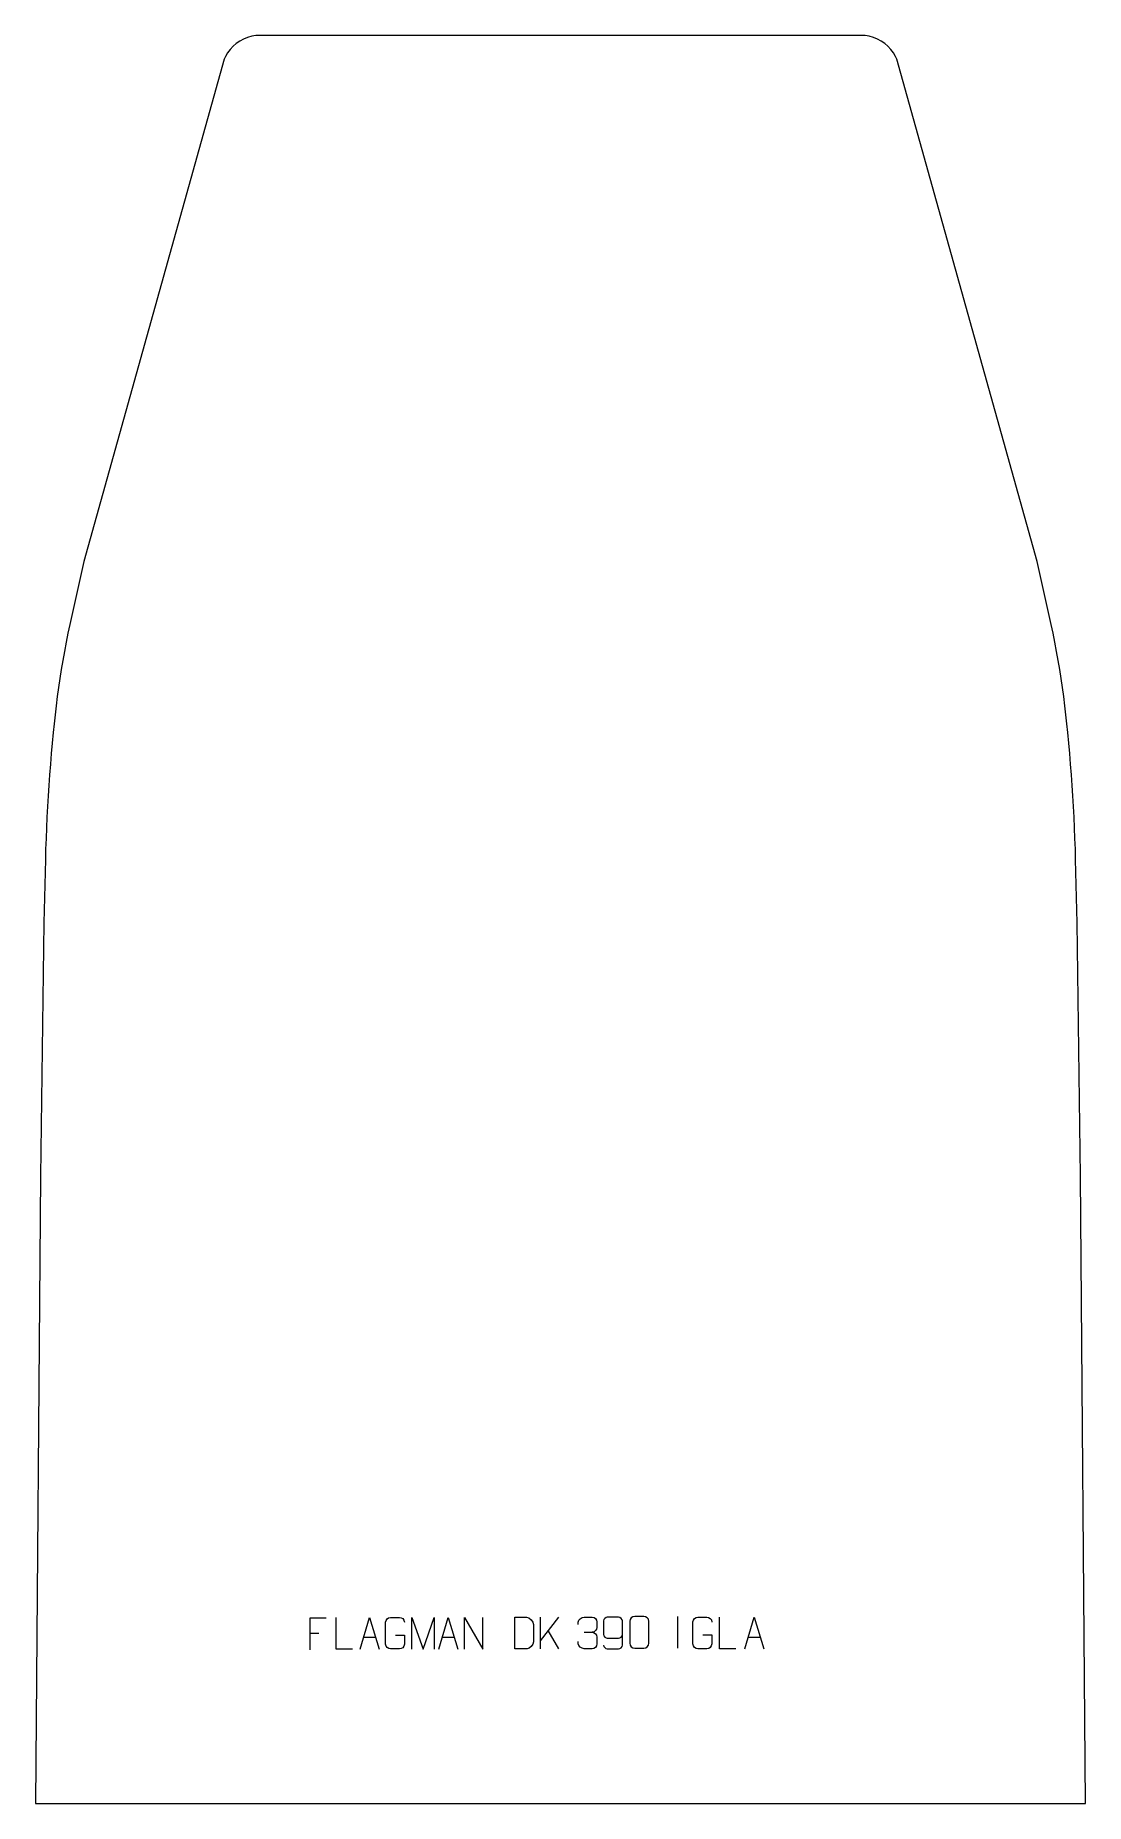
# Model space of a CAD drawing. Header units: millimetres. Extents: x -423 to 405, y 438 to 1833.
import ezdxf

# ---------------------------------------------------------------- set-up
doc = ezdxf.new("R2010")
doc.units = ezdxf.units.MM
doc.header["$MEASUREMENT"] = 0
doc.layers.add('layer 1', color=7, linetype='Continuous')

msp = doc.modelspace()

# ---------------------------------------------------------------- linework, layer by layer
at = {"layer": 'layer 1', "color": 242, "lineweight": 9}
msp.add_open_spline([(404.7965, 438.4385), (404.7965, 438.4385), (-423.4526, 438.4385), (-423.4526, 438.4385), (-423.4526, 438.4385), (-423.4526, 438.4385), (-419.3272, 933.4384), (-419.3272, 933.4384), (-419.3272, 933.4384), (-419.3272, 933.4384), (-416.8273, 1133.4385), (-416.8273, 1133.4385), (-416.8273, 1133.4385), (-416.8273, 1133.4385), (-415.5838, 1183.183), (-415.5838, 1183.183), (-415.5838, 1183.183), (-415.5838, 1183.183), (-415.3488, 1191.5545), (-415.3488, 1191.5545), (-415.3488, 1191.5545), (-415.3488, 1191.5545), (-415.0606, 1199.9241), (-415.0606, 1199.9241), (-415.0606, 1199.9241), (-415.0606, 1199.9241), (-414.7215, 1208.291), (-414.7215, 1208.291), (-414.7215, 1208.291), (-414.7215, 1208.291), (-414.3292, 1216.6575), (-414.3292, 1216.6575), (-414.3292, 1216.6575), (-414.3292, 1216.6575), (-413.8864, 1225.0195), (-413.8864, 1225.0195), (-413.8864, 1225.0195), (-413.8864, 1225.0195), (-413.3913, 1233.3798), (-413.3913, 1233.3798), (-413.3913, 1233.3798), (-413.3913, 1233.3798), (-412.8426, 1241.7373), (-412.8426, 1241.7373), (-412.8426, 1241.7373), (-412.8426, 1241.7373), (-412.2439, 1250.0895), (-412.2439, 1250.0895), (-412.2439, 1250.0895), (-412.2439, 1250.0895), (-411.5911, 1258.4391), (-411.5911, 1258.4391), (-411.5911, 1258.4391), (-411.5911, 1258.4391), (-410.8883, 1266.785), (-410.8883, 1266.785), (-410.8883, 1266.785), (-410.8883, 1266.785), (-410.1332, 1275.1251), (-410.1332, 1275.1251), (-410.1332, 1275.1251), (-410.1332, 1275.1251), (-409.3245, 1283.4603), (-409.3245, 1283.4603), (-409.3245, 1283.4603), (-409.3245, 1283.4603), (-408.6529, 1290.183), (-408.6529, 1290.183), (-408.6529, 1290.183), (-408.6529, 1290.183), (-407.8965, 1297.3784), (-407.8965, 1297.3784), (-407.8965, 1297.3784), (-407.8965, 1297.3784), (-407.0672, 1304.5676), (-407.0672, 1304.5676), (-407.0672, 1304.5676), (-407.0672, 1304.5676), (-406.1642, 1311.7474), (-406.1642, 1311.7474), (-406.1642, 1311.7474), (-406.1642, 1311.7474), (-405.1901, 1318.9178), (-405.1901, 1318.9178), (-405.1901, 1318.9178), (-405.1901, 1318.9178), (-404.1419, 1326.0788), (-404.1419, 1326.0788), (-404.1419, 1326.0788), (-404.1419, 1326.0788), (-403.0227, 1333.2268), (-403.0227, 1333.2268), (-403.0227, 1333.2268), (-403.0227, 1333.2268), (-401.8297, 1340.3641), (-401.8297, 1340.3641), (-401.8297, 1340.3641), (-401.8297, 1340.3641), (-400.5639, 1347.4903), (-400.5639, 1347.4903), (-400.5639, 1347.4903), (-400.5639, 1347.4903), (-399.227, 1354.6008), (-399.227, 1354.6008), (-399.227, 1354.6008), (-399.227, 1354.6008), (-397.8178, 1361.6988), (-397.8178, 1361.6988), (-397.8178, 1361.6988), (-397.8178, 1361.6988), (-396.338, 1368.7821), (-396.338, 1368.7821), (-396.338, 1368.7821), (-396.338, 1368.7821), (-394.7853, 1375.8501), (-394.7853, 1375.8501), (-394.7853, 1375.8501), (-394.7853, 1375.8501), (-385.241, 1418.2621), (-385.241, 1418.2621), (-385.241, 1418.2621), (-385.241, 1418.2621), (-274.5607, 1814.725), (-274.5607, 1814.725), (-274.5607, 1814.725), (-274.5607, 1814.725), (-273.6085, 1816.8165), (-273.6085, 1816.8165), (-273.6085, 1816.8165), (-273.6085, 1816.8165), (-271.8856, 1819.7154), (-271.8856, 1819.7154), (-271.8856, 1819.7154), (-271.8856, 1819.7154), (-269.8571, 1822.4092), (-269.8571, 1822.4092), (-269.8571, 1822.4092), (-269.8571, 1822.4092), (-267.5493, 1824.8662), (-267.5493, 1824.8662), (-267.5493, 1824.8662), (-267.5493, 1824.8662), (-264.9864, 1827.0591), (-264.9864, 1827.0591), (-264.9864, 1827.0591), (-264.9864, 1827.0591), (-262.201, 1828.9598), (-262.201, 1828.9598), (-262.201, 1828.9598), (-262.201, 1828.9598), (-259.2271, 1830.5456), (-259.2271, 1830.5456), (-259.2271, 1830.5456), (-259.2271, 1830.5456), (-256.0963, 1831.8002), (-256.0963, 1831.8002), (-256.0963, 1831.8002), (-256.0963, 1831.8002), (-252.8493, 1832.7068), (-252.8493, 1832.7068), (-252.8493, 1832.7068), (-252.8493, 1832.7068), (-249.5219, 1833.255), (-249.5219, 1833.255), (-249.5219, 1833.255), (-249.5219, 1833.255), (-246.1552, 1833.4378), (-246.1552, 1833.4378), (-246.1552, 1833.4378), (-246.1552, 1833.4378), (227.501, 1833.4378), (227.501, 1833.4378), (227.501, 1833.4378), (227.501, 1833.4378), (230.8677, 1833.255), (230.8677, 1833.255), (230.8677, 1833.255), (230.8677, 1833.255), (234.1937, 1832.7068), (234.1937, 1832.7068), (234.1937, 1832.7068), (234.1937, 1832.7068), (237.4425, 1831.8002), (237.4425, 1831.8002), (237.4425, 1831.8002), (237.4425, 1831.8002), (240.571, 1830.5456), (240.571, 1830.5456), (240.571, 1830.5456), (240.571, 1830.5456), (243.5472, 1828.9598), (243.5472, 1828.9598), (243.5472, 1828.9598), (243.5472, 1828.9598), (246.3322, 1827.0591), (246.3322, 1827.0591), (246.3322, 1827.0591), (246.3322, 1827.0591), (248.8937, 1824.8662), (248.8937, 1824.8662), (248.8937, 1824.8662), (248.8937, 1824.8662), (251.2028, 1822.4092), (251.2028, 1822.4092), (251.2028, 1822.4092), (251.2028, 1822.4092), (253.23, 1819.7154), (253.23, 1819.7154), (253.23, 1819.7154), (253.23, 1819.7154), (254.9529, 1816.8165), (254.9529, 1816.8165), (254.9529, 1816.8165), (254.9529, 1816.8165), (255.9064, 1814.725), (255.9064, 1814.725), (255.9064, 1814.725), (255.9064, 1814.725), (366.5872, 1418.2621), (366.5872, 1418.2621), (366.5872, 1418.2621), (366.5872, 1418.2621), (376.1297, 1375.8501), (376.1297, 1375.8501), (376.1297, 1375.8501), (376.1297, 1375.8501), (377.6824, 1368.7821), (377.6824, 1368.7821), (377.6824, 1368.7821), (377.6824, 1368.7821), (379.164, 1361.6988), (379.164, 1361.6988), (379.164, 1361.6988), (379.164, 1361.6988), (380.5732, 1354.6008), (380.5732, 1354.6008), (380.5732, 1354.6008), (380.5732, 1354.6008), (381.9096, 1347.4903), (381.9096, 1347.4903), (381.9096, 1347.4903), (381.9096, 1347.4903), (383.1736, 1340.3641), (383.1736, 1340.3641), (383.1736, 1340.3641), (383.1736, 1340.3641), (384.3671, 1333.2268), (384.3671, 1333.2268), (384.3671, 1333.2268), (384.3671, 1333.2268), (385.4877, 1326.0788), (385.4877, 1326.0788), (385.4877, 1326.0788), (385.4877, 1326.0788), (386.5345, 1318.9178), (386.5345, 1318.9178), (386.5345, 1318.9178), (386.5345, 1318.9178), (387.5099, 1311.7474), (387.5099, 1311.7474), (387.5099, 1311.7474), (387.5099, 1311.7474), (388.4116, 1304.5676), (388.4116, 1304.5676), (388.4116, 1304.5676), (388.4116, 1304.5676), (389.2409, 1297.3784), (389.2409, 1297.3784), (389.2409, 1297.3784), (389.2409, 1297.3784), (389.9973, 1290.183), (389.9973, 1290.183), (389.9973, 1290.183), (389.9973, 1290.183), (390.6702, 1283.4603), (390.6702, 1283.4603), (390.6702, 1283.4603), (390.6702, 1283.4603), (391.4776, 1275.1251), (391.4776, 1275.1251), (391.4776, 1275.1251), (391.4776, 1275.1251), (392.2327, 1266.785), (392.2327, 1266.785), (392.2327, 1266.785), (392.2327, 1266.785), (392.9369, 1258.4391), (392.9369, 1258.4391), (392.9369, 1258.4391), (392.9369, 1258.4391), (393.5879, 1250.0895), (393.5879, 1250.0895), (393.5879, 1250.0895), (393.5879, 1250.0895), (394.187, 1241.7373), (394.187, 1241.7373), (394.187, 1241.7373), (394.187, 1241.7373), (394.7357, 1233.3798), (394.7357, 1233.3798), (394.7357, 1233.3798), (394.7357, 1233.3798), (395.2303, 1225.0195), (395.2303, 1225.0195), (395.2303, 1225.0195), (395.2303, 1225.0195), (395.6749, 1216.6575), (395.6749, 1216.6575), (395.6749, 1216.6575), (395.6749, 1216.6575), (396.0659, 1208.291), (396.0659, 1208.291), (396.0659, 1208.291), (396.0659, 1208.291), (396.4063, 1199.9241), (396.4063, 1199.9241), (396.4063, 1199.9241), (396.4063, 1199.9241), (396.6932, 1191.5545), (396.6932, 1191.5545), (396.6932, 1191.5545), (396.6932, 1191.5545), (396.9282, 1183.183), (396.9282, 1183.183), (396.9282, 1183.183), (396.9282, 1183.183), (398.1717, 1133.4385), (398.1717, 1133.4385), (398.1717, 1133.4385), (398.1717, 1133.4385), (400.6716, 933.4384), (400.6716, 933.4384), (400.6716, 933.4384), (400.6716, 933.4384), (404.7965, 438.4385), (404.7965, 438.4385)], degree=3, knots=[0, 0, 0, 0, 0.011764706, 0.011764706, 0.011764706, 0.011764706, 0.023529412, 0.023529412, 0.023529412, 0.023529412, 0.035294118, 0.035294118, 0.035294118, 0.035294118, 0.047058824, 0.047058824, 0.047058824, 0.047058824, 0.058823529, 0.058823529, 0.058823529, 0.058823529, 0.070588235, 0.070588235, 0.070588235, 0.070588235, 0.082352941, 0.082352941, 0.082352941, 0.082352941, 0.094117647, 0.094117647, 0.094117647, 0.094117647, 0.105882353, 0.105882353, 0.105882353, 0.105882353, 0.117647059, 0.117647059, 0.117647059, 0.117647059, 0.129411765, 0.129411765, 0.129411765, 0.129411765, 0.141176471, 0.141176471, 0.141176471, 0.141176471, 0.152941176, 0.152941176, 0.152941176, 0.152941176, 0.164705882, 0.164705882, 0.164705882, 0.164705882, 0.176470588, 0.176470588, 0.176470588, 0.176470588, 0.188235294, 0.188235294, 0.188235294, 0.188235294, 0.2, 0.2, 0.2, 0.2, 0.211764706, 0.211764706, 0.211764706, 0.211764706, 0.223529412, 0.223529412, 0.223529412, 0.223529412, 0.235294118, 0.235294118, 0.235294118, 0.235294118, 0.247058824, 0.247058824, 0.247058824, 0.247058824, 0.258823529, 0.258823529, 0.258823529, 0.258823529, 0.270588235, 0.270588235, 0.270588235, 0.270588235, 0.282352941, 0.282352941, 0.282352941, 0.282352941, 0.294117647, 0.294117647, 0.294117647, 0.294117647, 0.305882353, 0.305882353, 0.305882353, 0.305882353, 0.317647059, 0.317647059, 0.317647059, 0.317647059, 0.329411765, 0.329411765, 0.329411765, 0.329411765, 0.341176471, 0.341176471, 0.341176471, 0.341176471, 0.352941176, 0.352941176, 0.352941176, 0.352941176, 0.364705882, 0.364705882, 0.364705882, 0.364705882, 0.376470588, 0.376470588, 0.376470588, 0.376470588, 0.388235294, 0.388235294, 0.388235294, 0.388235294, 0.4, 0.4, 0.4, 0.4, 0.411764706, 0.411764706, 0.411764706, 0.411764706, 0.423529412, 0.423529412, 0.423529412, 0.423529412, 0.435294118, 0.435294118, 0.435294118, 0.435294118, 0.447058824, 0.447058824, 0.447058824, 0.447058824, 0.458823529, 0.458823529, 0.458823529, 0.458823529, 0.470588235, 0.470588235, 0.470588235, 0.470588235, 0.482352941, 0.482352941, 0.482352941, 0.482352941, 0.494117647, 0.494117647, 0.494117647, 0.494117647, 0.505882353, 0.505882353, 0.505882353, 0.505882353, 0.517647059, 0.517647059, 0.517647059, 0.517647059, 0.529411765, 0.529411765, 0.529411765, 0.529411765, 0.541176471, 0.541176471, 0.541176471, 0.541176471, 0.552941176, 0.552941176, 0.552941176, 0.552941176, 0.564705882, 0.564705882, 0.564705882, 0.564705882, 0.576470588, 0.576470588, 0.576470588, 0.576470588, 0.588235294, 0.588235294, 0.588235294, 0.588235294, 0.6, 0.6, 0.6, 0.6, 0.611764706, 0.611764706, 0.611764706, 0.611764706, 0.623529412, 0.623529412, 0.623529412, 0.623529412, 0.635294118, 0.635294118, 0.635294118, 0.635294118, 0.647058824, 0.647058824, 0.647058824, 0.647058824, 0.658823529, 0.658823529, 0.658823529, 0.658823529, 0.670588235, 0.670588235, 0.670588235, 0.670588235, 0.682352941, 0.682352941, 0.682352941, 0.682352941, 0.694117647, 0.694117647, 0.694117647, 0.694117647, 0.705882353, 0.705882353, 0.705882353, 0.705882353, 0.717647059, 0.717647059, 0.717647059, 0.717647059, 0.729411765, 0.729411765, 0.729411765, 0.729411765, 0.741176471, 0.741176471, 0.741176471, 0.741176471, 0.752941176, 0.752941176, 0.752941176, 0.752941176, 0.764705882, 0.764705882, 0.764705882, 0.764705882, 0.776470588, 0.776470588, 0.776470588, 0.776470588, 0.788235294, 0.788235294, 0.788235294, 0.788235294, 0.8, 0.8, 0.8, 0.8, 0.811764706, 0.811764706, 0.811764706, 0.811764706, 0.823529412, 0.823529412, 0.823529412, 0.823529412, 0.835294118, 0.835294118, 0.835294118, 0.835294118, 0.847058824, 0.847058824, 0.847058824, 0.847058824, 0.858823529, 0.858823529, 0.858823529, 0.858823529, 0.870588235, 0.870588235, 0.870588235, 0.870588235, 0.882352941, 0.882352941, 0.882352941, 0.882352941, 0.894117647, 0.894117647, 0.894117647, 0.894117647, 0.905882353, 0.905882353, 0.905882353, 0.905882353, 0.917647059, 0.917647059, 0.917647059, 0.917647059, 0.929411765, 0.929411765, 0.929411765, 0.929411765, 0.941176471, 0.941176471, 0.941176471, 0.941176471, 0.952941176, 0.952941176, 0.952941176, 0.952941176, 0.964705882, 0.964705882, 0.964705882, 0.964705882, 0.976470588, 0.976470588, 0.976470588, 0.976470588, 1, 1, 1, 1], dxfattribs=at)
at = {"layer": 'layer 1', "color": 250, "lineweight": 9}
for points, knots in [([(49.2429, 586.1159), (51.609, 586.1159), (53.9755, 586.1159), (56.342, 586.1159), (56.342, 586.1159), (58.3225, 586.1515), (60.3485, 584.6572), (60.3756, 582.2151), (60.3756, 582.2151), (60.3752, 576.4577), (60.3752, 570.6999), (60.3756, 564.9417), (60.3756, 564.9417), (60.2335, 562.6141), (58.5271, 561.1318), (56.342, 561.121), (56.342, 561.121), (53.9696, 561.1214), (51.5972, 561.1214), (49.2252, 561.121), (49.2252, 561.121), (47.2667, 561.0154), (45.2603, 562.9033), (45.2717, 564.9243), (45.2717, 564.9243), (45.2721, 570.7049), (45.2721, 576.4852), (45.2717, 582.265), (45.2717, 582.265), (45.276, 584.407), (47.0531, 586.1295), (49.2429, 586.1159)], [0, 0, 0, 0, 0.111111111, 0.111111111, 0.111111111, 0.111111111, 0.222222222, 0.222222222, 0.222222222, 0.222222222, 0.333333333, 0.333333333, 0.333333333, 0.333333333, 0.444444444, 0.444444444, 0.444444444, 0.444444444, 0.555555556, 0.555555556, 0.555555556, 0.555555556, 0.666666667, 0.666666667, 0.666666667, 0.666666667, 0.777777778, 0.777777778, 0.777777778, 0.777777778, 1, 1, 1, 1]), ([(-194.1158, 584.7845), (-194.1158, 584.7845), (-206.9898, 584.7845), (-206.9898, 584.7845), (-206.9898, 584.7845), (-206.9898, 584.7845), (-206.9898, 559.8309), (-206.9898, 559.8309)], [0, 0, 0, 0, 0.333333333, 0.333333333, 0.333333333, 0.333333333, 1, 1, 1, 1]), ([(-173.3471, 560.428), (-173.3471, 560.428), (-186.2962, 560.428), (-186.2962, 560.428), (-186.2962, 560.428), (-186.2962, 560.428), (-186.2962, 585.3816), (-186.2962, 585.3816)], [0, 0, 0, 0, 0.333333333, 0.333333333, 0.333333333, 0.333333333, 1, 1, 1, 1]), ([(-167.2921, 560.4281), (-167.2921, 560.4281), (-159.9211, 585.3816), (-159.9211, 585.3816), (-159.9211, 585.3816), (-159.9211, 585.3816), (-152.3512, 560.4281), (-152.3512, 560.4281)], [0, 0, 0, 0, 0.333333333, 0.333333333, 0.333333333, 0.333333333, 1, 1, 1, 1]), ([(-139.5667, 571.4138), (-139.5667, 571.4138), (-132.3986, 571.4138), (-132.3986, 571.4138), (-132.3986, 571.4138), (-132.3986, 571.4138), (-132.3986, 564.2457), (-132.3986, 564.2457), (-132.3986, 564.2457), (-132.5383, 561.9223), (-134.2155, 560.4427), (-136.3633, 560.4319), (-136.3633, 560.4319), (-138.6951, 560.4323), (-141.0271, 560.4323), (-143.3586, 560.4319), (-143.3586, 560.4319), (-145.2835, 560.3265), (-147.2557, 562.211), (-147.2445, 564.2283), (-147.2445, 564.2283), (-147.2441, 569.9984), (-147.2441, 575.7681), (-147.2445, 581.5374), (-147.2445, 581.5374), (-147.2403, 583.6755), (-145.4935, 585.3947), (-143.3412, 585.3813), (-143.3412, 585.3813), (-141.0155, 585.3813), (-138.6894, 585.3813), (-136.3633, 585.3813), (-136.3633, 585.3813), (-134.4166, 585.4167), (-132.4252, 583.9252), (-132.3986, 581.4875)], [0, 0, 0, 0, 0.1, 0.1, 0.1, 0.1, 0.2, 0.2, 0.2, 0.2, 0.3, 0.3, 0.3, 0.3, 0.4, 0.4, 0.4, 0.4, 0.5, 0.5, 0.5, 0.5, 0.6, 0.6, 0.6, 0.6, 0.7, 0.7, 0.7, 0.7, 0.8, 0.8, 0.8, 0.8, 1, 1, 1, 1]), ([(-126.6641, 560.4259), (-126.6641, 560.4259), (-126.6641, 585.3838), (-126.6641, 585.3838), (-126.6641, 585.3838), (-126.6641, 585.3838), (-117.739, 560.4259), (-117.739, 560.4259), (-117.739, 560.4259), (-117.739, 560.4259), (-108.9791, 585.3833), (-108.9791, 585.3833), (-108.9791, 585.3833), (-108.9791, 585.3833), (-108.9791, 560.4259), (-108.9791, 560.4259)], [0, 0, 0, 0, 0.2, 0.2, 0.2, 0.2, 0.4, 0.4, 0.4, 0.4, 0.6, 0.6, 0.6, 0.6, 1, 1, 1, 1]), ([(-105.2921, 560.4281), (-105.2921, 560.4281), (-97.9211, 585.3816), (-97.9211, 585.3816), (-97.9211, 585.3816), (-97.9211, 585.3816), (-90.3512, 560.4281), (-90.3512, 560.4281)], [0, 0, 0, 0, 0.333333333, 0.333333333, 0.333333333, 0.333333333, 1, 1, 1, 1]), ([(-85.1491, 560.4281), (-85.1491, 560.4281), (-85.1491, 585.3816), (-85.1491, 585.3816), (-85.1491, 585.3816), (-85.1491, 585.3816), (-70.4943, 560.4281), (-70.4943, 560.4281), (-70.4943, 560.4281), (-70.4943, 560.4281), (-70.4943, 585.3816), (-70.4943, 585.3816)], [0, 0, 0, 0, 0.25, 0.25, 0.25, 0.25, 0.5, 0.5, 0.5, 0.5, 1, 1, 1, 1]), ([(-45.3399, 560.6207), (-43.0081, 560.6211), (-38.0579, 560.5971), (-35.7264, 560.5968), (-35.7264, 560.5968), (-33.8014, 560.4914), (-30.4828, 564.033), (-30.494, 566.0503), (-30.494, 566.0503), (-30.4944, 571.8204), (-30.4944, 573.9901), (-30.494, 579.7594), (-30.494, 579.7594), (-30.4983, 581.8975), (-33.8728, 585.5576), (-36.0252, 585.5441), (-36.0252, 585.5441), (-38.3509, 585.5441), (-43.0752, 585.5441), (-45.4013, 585.5441), (-45.4013, 585.5441), (-45.4009, 579.7972), (-45.3396, 566.368), (-45.3399, 560.6207)], [0, 0, 0, 0, 0.142857143, 0.142857143, 0.142857143, 0.142857143, 0.285714286, 0.285714286, 0.285714286, 0.285714286, 0.428571429, 0.428571429, 0.428571429, 0.428571429, 0.571428571, 0.571428571, 0.571428571, 0.571428571, 0.714285714, 0.714285714, 0.714285714, 0.714285714, 1, 1, 1, 1]), ([(4.6877, 579.8618), (4.6877, 579.8618), (4.6877, 581.719), (4.6877, 581.719), (4.6877, 581.719), (4.6734, 583.4609), (7.3379, 585.579), (9.397, 585.5563), (9.397, 585.5563), (11.4611, 585.5563), (13.5251, 585.5563), (15.5888, 585.5563), (15.5888, 585.5563), (17.7833, 585.5651), (19.3816, 583.7183), (19.426, 581.8062), (19.426, 581.8062), (19.4256, 580.3711), (19.4256, 578.936), (19.426, 577.5005), (19.426, 577.5005), (19.3774, 575.847), (17.7748, 573.617), (15.5765, 573.627), (15.5765, 573.627), (17.7802, 573.6158), (19.3882, 571.8126), (19.4422, 569.7531), (19.4422, 569.7531), (19.4418, 567.9684), (19.4418, 566.1837), (19.4422, 564.3986), (19.4422, 564.3986), (19.4523, 562.3372), (17.3974, 560.5741), (15.5765, 560.5822), (15.5765, 560.5822), (13.5112, 560.5825), (11.446, 560.5825), (9.3804, 560.5822), (9.3804, 560.5822), (7.2118, 560.5937), (4.6808, 562.9939), (4.6622, 564.4557), (4.6622, 564.4557), (4.6622, 564.4557), (4.6622, 566.3643), (4.6622, 566.3643)], [0, 0, 0, 0, 0.076923077, 0.076923077, 0.076923077, 0.076923077, 0.153846154, 0.153846154, 0.153846154, 0.153846154, 0.230769231, 0.230769231, 0.230769231, 0.230769231, 0.307692308, 0.307692308, 0.307692308, 0.307692308, 0.384615385, 0.384615385, 0.384615385, 0.384615385, 0.461538462, 0.461538462, 0.461538462, 0.461538462, 0.538461538, 0.538461538, 0.538461538, 0.538461538, 0.615384615, 0.615384615, 0.615384615, 0.615384615, 0.692307692, 0.692307692, 0.692307692, 0.692307692, 0.769230769, 0.769230769, 0.769230769, 0.769230769, 0.846153846, 0.846153846, 0.846153846, 0.846153846, 1, 1, 1, 1]), ([(24.6223, 563.5286), (24.6464, 562.1891), (26.0026, 560.5358), (27.5745, 560.5702), (27.5745, 560.5702), (30.5593, 560.5705), (33.5445, 560.5705), (36.5299, 560.5702), (36.5299, 560.5702), (37.749, 560.5552), (39.4772, 561.9928), (39.4822, 563.5286), (39.4822, 563.5286), (39.4819, 569.889), (39.4819, 576.2498), (39.4822, 582.6106), (39.4822, 582.6106), (39.4775, 583.7735), (37.749, 585.5446), (36.5299, 585.569), (36.5299, 585.569), (33.5445, 585.5687), (30.5593, 585.5687), (27.5745, 585.569), (27.5745, 585.569), (26.2964, 585.5252), (24.6267, 583.9107), (24.6223, 582.6106), (24.6223, 582.6106), (24.6223, 579.0272), (24.6223, 575.4442), (24.6223, 571.8614), (24.6223, 571.8614), (24.6608, 570.3832), (26.2435, 568.9503), (27.5745, 568.9524), (27.5745, 568.9524), (30.5593, 568.9521), (33.5445, 568.9521), (36.5299, 568.9524), (36.5299, 568.9524), (37.8594, 568.9474), (39.5024, 570.4546), (39.4607, 571.8832)], [0, 0, 0, 0, 0.083333333, 0.083333333, 0.083333333, 0.083333333, 0.166666667, 0.166666667, 0.166666667, 0.166666667, 0.25, 0.25, 0.25, 0.25, 0.333333333, 0.333333333, 0.333333333, 0.333333333, 0.416666667, 0.416666667, 0.416666667, 0.416666667, 0.5, 0.5, 0.5, 0.5, 0.583333333, 0.583333333, 0.583333333, 0.583333333, 0.666666667, 0.666666667, 0.666666667, 0.666666667, 0.75, 0.75, 0.75, 0.75, 0.833333333, 0.833333333, 0.833333333, 0.833333333, 1, 1, 1, 1]), ([(102.8236, 571.6166), (102.8236, 571.6166), (109.9917, 571.6166), (109.9917, 571.6166), (109.9917, 571.6166), (109.9917, 571.6166), (109.9917, 564.4485), (109.9917, 564.4485), (109.9917, 564.4485), (109.852, 562.1251), (108.1748, 560.6455), (106.027, 560.6347), (106.027, 560.6347), (103.6952, 560.6351), (101.3632, 560.6351), (99.0317, 560.6347), (99.0317, 560.6347), (97.1068, 560.5293), (95.1346, 562.4138), (95.1458, 564.4311), (95.1458, 564.4311), (95.1462, 570.2012), (95.1462, 575.9709), (95.1458, 581.7402), (95.1458, 581.7402), (95.15, 583.8783), (96.8968, 585.5975), (99.0491, 585.5841), (99.0491, 585.5841), (101.3748, 585.5841), (103.7009, 585.5841), (106.027, 585.5841), (106.027, 585.5841), (107.9737, 585.6195), (109.9651, 584.128), (109.9917, 581.6903)], [0, 0, 0, 0, 0.1, 0.1, 0.1, 0.1, 0.2, 0.2, 0.2, 0.2, 0.3, 0.3, 0.3, 0.3, 0.4, 0.4, 0.4, 0.4, 0.5, 0.5, 0.5, 0.5, 0.6, 0.6, 0.6, 0.6, 0.7, 0.7, 0.7, 0.7, 0.8, 0.8, 0.8, 0.8, 1, 1, 1, 1]), ([(129.0432, 560.6308), (129.0432, 560.6308), (116.0941, 560.6308), (116.0941, 560.6308), (116.0941, 560.6308), (116.0941, 560.6308), (116.0941, 585.5844), (116.0941, 585.5844)], [0, 0, 0, 0, 0.333333333, 0.333333333, 0.333333333, 0.333333333, 1, 1, 1, 1]), ([(136.0112, 560.6309), (136.0112, 560.6309), (143.3822, 585.5844), (143.3822, 585.5844), (143.3822, 585.5844), (143.3822, 585.5844), (150.9521, 560.6309), (150.9521, 560.6309)], [0, 0, 0, 0, 0.333333333, 0.333333333, 0.333333333, 0.333333333, 1, 1, 1, 1])]:
    msp.add_open_spline(points, degree=3, knots=knots, dxfattribs=at)
for points in [[(82.8236, 586.1037), (82.8236, 586.1037), (82.8236, 561.1296), (82.8236, 561.1296)], [(-206.9898, 572.9048), (-206.9898, 572.9048), (-199.8217, 572.9048), (-199.8217, 572.9048)], [(-25.2984, 585.5461), (-25.2984, 585.5461), (-25.2984, 560.5925), (-25.2984, 560.5925)], [(-10.9222, 585.5461), (-10.9222, 585.5461), (-25.2984, 566.9064), (-25.2984, 566.9064)], [(-10.5969, 560.6883), (-10.5969, 560.6883), (-19.0674, 575.0019), (-19.0674, 575.0019)], [(9.3974, 573.6166), (9.3974, 573.6166), (15.5938, 573.6166), (15.5938, 573.6166)], [(-164.5695, 569.6775), (-164.5695, 569.6775), (-155.0738, 569.6775), (-155.0738, 569.6775)], [(-102.5695, 569.6775), (-102.5695, 569.6775), (-93.0738, 569.6775), (-93.0738, 569.6775)], [(138.7338, 569.8803), (138.7338, 569.8803), (148.2295, 569.8803), (148.2295, 569.8803)]]:
    msp.add_open_spline(points, degree=3, dxfattribs=at)

doc.saveas('drawing.dxf')
